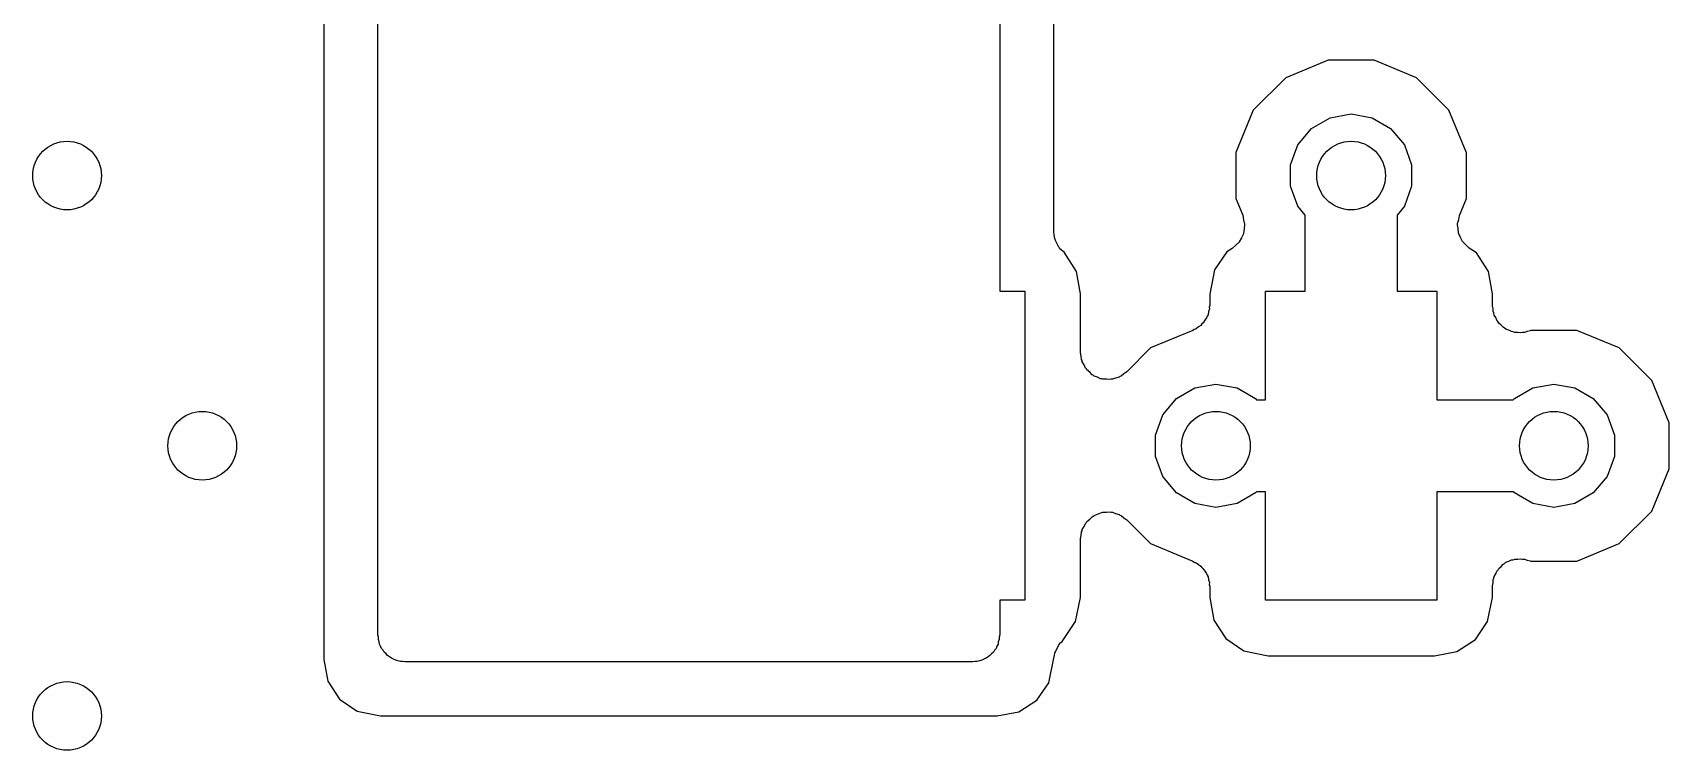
# Model space of a CAD drawing. Extents: x 85 to 210, y -138 to -65.
# Drawn here: x 166.12 to 172.18, y -98.13 to -95.47 of the extents above; entities that cross this region are included whole.
import ezdxf

# ---------------------------------------------------------------- set-up
doc = ezdxf.new("R2010")
doc.units = 0
doc.header["$MEASUREMENT"] = 0
doc.layers.add('BLACK', color=7, linetype='CONTINUOUS')

msp = doc.modelspace()

# ---------------------------------------------------------------- linework, layer by layer
at = {"layer": 'Black'}
for p, q in [((167.2, -94.2), (167.2, -97.7907)), ((169.9, -96.2065), (169.9, -94.2)), ((167.4, -97.7), (167.4, -94.3)), ((169.7, -94.3), (169.7, -96.4285)), ((170.915, -95.5729), (170.758, -95.6378)), ((171.085, -95.5731), (170.915, -95.5729)), ((171.242, -95.6382), (171.085, -95.5731)), ((170.758, -95.6378), (170.638, -95.7578)), ((171.362, -95.7584), (171.242, -95.6382)), ((170.638, -95.7578), (170.573, -95.9147)), ((170.922, -95.7859), (171, -95.7721)), ((171, -95.7721), (171.078, -95.7859)), ((171.427, -95.9154), (171.362, -95.7584)), ((170.803, -95.8861), (170.854, -95.8254)), ((170.854, -95.8254), (170.922, -95.7859)), ((171.078, -95.7859), (171.146, -95.8254)), ((171.146, -95.8254), (171.197, -95.8861)), ((170.776, -95.9604), (170.803, -95.8861)), ((171.197, -95.8861), (171.224, -95.9604)), ((170.573, -95.9147), (170.573, -96.0846)), ((171.427, -96.0853), (171.427, -95.9154)), ((170.776, -96.0396), (170.776, -95.9604)), ((171.224, -95.9604), (171.224, -96.0396)), ((170.803, -96.1139), (170.776, -96.0396)), ((171.224, -96.0396), (171.197, -96.1139)), ((170.573, -96.0846), (170.599, -96.1472)), ((170.83, -96.1465), (170.803, -96.1139)), ((171.197, -96.1139), (171.17, -96.1465)), ((171.401, -96.1473), (171.427, -96.0853)), ((170.599, -96.1472), (170.602, -96.1635)), ((170.602, -96.1635), (170.606, -96.1805)), ((170.604, -96.1978), (170.602, -96.215)), ((170.606, -96.1811), (170.604, -96.1978)), ((170.606, -96.1805), (170.606, -96.1808)), ((170.606, -96.1808), (170.606, -96.1811)), ((170.83, -96.4285), (170.83, -96.1465)), ((171.17, -96.1465), (171.17, -96.4285)), ((171.394, -96.1781), (171.398, -96.1628)), ((171.394, -96.1797), (171.394, -96.1781)), ((171.394, -96.1812), (171.394, -96.1797)), ((171.396, -96.1969), (171.394, -96.1812)), ((171.397, -96.2127), (171.396, -96.1969)), ((171.398, -96.1628), (171.401, -96.1473)), ((169.902, -96.2199), (169.9, -96.2065)), ((169.904, -96.2335), (169.902, -96.2199)), ((169.905, -96.2369), (169.904, -96.2335)), ((169.906, -96.2407), (169.905, -96.2369)), ((169.913, -96.2525), (169.906, -96.2407)), ((169.919, -96.2648), (169.913, -96.2525)), ((170.573, -96.2579), (170.56, -96.2694)), ((170.586, -96.2463), (170.573, -96.2579)), ((170.594, -96.2307), (170.586, -96.2459)), ((170.586, -96.2459), (170.586, -96.246)), ((170.586, -96.246), (170.586, -96.2463)), ((170.602, -96.2155), (170.594, -96.2307)), ((170.602, -96.215), (170.602, -96.2152)), ((170.602, -96.2152), (170.602, -96.2155)), ((171.398, -96.2141), (171.397, -96.2127)), ((171.398, -96.2157), (171.398, -96.2141)), ((171.405, -96.2297), (171.398, -96.2157)), ((171.412, -96.244), (171.405, -96.2297)), ((171.413, -96.2451), (171.412, -96.244)), ((171.414, -96.2465), (171.413, -96.2451)), ((171.426, -96.2572), (171.414, -96.2465)), ((171.437, -96.2683), (171.426, -96.2572)), ((169.921, -96.2675), (169.919, -96.2648)), ((169.923, -96.2708), (169.921, -96.2675)), ((169.934, -96.2795), (169.923, -96.2708)), ((169.938, -96.2832), (169.934, -96.2795)), ((169.984, -96.355), (169.938, -96.2832)), ((170.54, -96.2824), (170.495, -96.3492)), ((170.56, -96.2694), (170.54, -96.2824)), ((171.464, -96.2864), (171.437, -96.2683)), ((171.508, -96.355), (171.464, -96.2864)), ((169.999, -96.4378), (169.984, -96.355)), ((170.495, -96.3492), (170.477, -96.4385)), ((171.523, -96.4378), (171.508, -96.355)), ((169.7, -96.4285), (169.793, -96.4285)), ((169.793, -96.4285), (169.793, -97.5715)), ((169.999, -96.6553), (169.999, -96.4378)), ((170.477, -96.4385), (170.477, -96.4808)), ((170.683, -96.83), (170.683, -96.4285)), ((170.683, -96.4285), (170.83, -96.4285)), ((171.17, -96.4285), (171.317, -96.4285)), ((171.317, -96.4285), (171.317, -96.83)), ((171.523, -96.4821), (171.523, -96.4378)), ((170.476, -96.4939), (170.472, -96.5043)), ((170.477, -96.4808), (170.475, -96.4873)), ((170.475, -96.4873), (170.476, -96.4939)), ((171.525, -96.4928), (171.523, -96.4821)), ((171.526, -96.5037), (171.525, -96.4928)), ((170.435, -96.5604), (170.427, -96.5674)), ((170.444, -96.5545), (170.435, -96.5604)), ((170.448, -96.5493), (170.444, -96.5545)), ((170.453, -96.545), (170.448, -96.5493)), ((170.459, -96.5356), (170.453, -96.545)), ((170.465, -96.527), (170.459, -96.5356)), ((170.467, -96.5207), (170.465, -96.527)), ((170.471, -96.515), (170.467, -96.5207)), ((170.472, -96.5043), (170.471, -96.515)), ((171.528, -96.5098), (171.526, -96.5037)), ((171.529, -96.5163), (171.528, -96.5098)), ((171.535, -96.5257), (171.529, -96.5163)), ((171.539, -96.5358), (171.535, -96.5257)), ((171.543, -96.5406), (171.539, -96.5358)), ((171.547, -96.5464), (171.543, -96.5406)), ((171.555, -96.5534), (171.547, -96.5464)), ((171.562, -96.5614), (171.555, -96.5534)), ((170.415, -96.5732), (170.258, -96.6378)), ((170.42, -96.5696), (170.415, -96.5732)), ((170.427, -96.5674), (170.42, -96.5696)), ((171.568, -96.5644), (171.562, -96.5614)), ((171.573, -96.5687), (171.568, -96.5644)), ((171.584, -96.5724), (171.573, -96.5687)), ((171.593, -96.5774), (171.584, -96.5724)), ((171.6, -96.5783), (171.593, -96.5774)), ((171.606, -96.5806), (171.6, -96.5783)), ((171.617, -96.5806), (171.606, -96.5806)), ((171.628, -96.582), (171.617, -96.5806)), ((171.634, -96.5806), (171.628, -96.582)), ((171.641, -96.5806), (171.634, -96.5806)), ((171.651, -96.5769), (171.641, -96.5806)), ((171.662, -96.5745), (171.651, -96.5769)), ((171.665, -96.5729), (171.662, -96.5745)), ((171.835, -96.5731), (171.665, -96.5729)), ((171.992, -96.6382), (171.835, -96.5731)), ((170.002, -96.6681), (169.999, -96.6553)), ((170.003, -96.6811), (170.002, -96.6681)), ((170.005, -96.6851), (170.003, -96.6811)), ((170.258, -96.6378), (170.17, -96.7261)), ((172.112, -96.7584), (171.992, -96.6382)), ((170.005, -96.6895), (170.005, -96.6851)), ((170.012, -96.7008), (170.005, -96.6895)), ((170.017, -96.7126), (170.012, -96.7008)), ((170.021, -96.7157), (170.017, -96.7126)), ((170.023, -96.7196), (170.021, -96.7157)), ((170.033, -96.7279), (170.023, -96.7196)), ((170.042, -96.7371), (170.033, -96.7279)), ((170.046, -96.739), (170.042, -96.7371)), ((170.049, -96.7419), (170.046, -96.739)), ((170.062, -96.7463), (170.049, -96.7419)), ((170.149, -96.7419), (170.145, -96.7434)), ((170.159, -96.7335), (170.149, -96.7419)), ((170.17, -96.7261), (170.159, -96.7335)), ((170.073, -96.7519), (170.062, -96.7463)), ((170.078, -96.7522), (170.073, -96.7519)), ((170.082, -96.7538), (170.078, -96.7522)), ((170.095, -96.7538), (170.082, -96.7538)), ((170.108, -96.7549), (170.095, -96.7538)), ((170.112, -96.7538), (170.108, -96.7549)), ((170.117, -96.7538), (170.112, -96.7538)), ((170.129, -96.7493), (170.117, -96.7538)), ((170.142, -96.7459), (170.129, -96.7493)), ((170.145, -96.7434), (170.142, -96.7459)), ((170.354, -96.8254), (170.422, -96.7859)), ((170.422, -96.7859), (170.5, -96.7721)), ((170.5, -96.7721), (170.578, -96.7859)), ((170.578, -96.7859), (170.646, -96.8254)), ((171.604, -96.8254), (171.672, -96.7859)), ((171.672, -96.7859), (171.75, -96.7721)), ((171.75, -96.7721), (171.828, -96.7859)), ((171.828, -96.7859), (171.896, -96.8254)), ((172.177, -96.9154), (172.112, -96.7584)), ((170.303, -96.8861), (170.354, -96.8254)), ((170.646, -96.8254), (170.65, -96.83)), ((170.65, -96.83), (170.683, -96.83)), ((171.317, -96.83), (171.6, -96.83)), ((171.6, -96.83), (171.604, -96.8254)), ((171.896, -96.8254), (171.947, -96.8861)), ((170.276, -96.9604), (170.303, -96.8861)), ((171.947, -96.8861), (171.974, -96.9604)), ((172.177, -97.0853), (172.177, -96.9154)), ((170.276, -97.0396), (170.276, -96.9604)), ((171.974, -96.9604), (171.974, -97.0396)), ((170.303, -97.1139), (170.276, -97.0396)), ((171.974, -97.0396), (171.947, -97.1139)), ((172.112, -97.2422), (172.177, -97.0853)), ((170.354, -97.1746), (170.303, -97.1139)), ((171.947, -97.1139), (171.896, -97.1746)), ((170.422, -97.2141), (170.354, -97.1746)), ((170.5, -97.2279), (170.422, -97.2141)), ((170.578, -97.2141), (170.5, -97.2279)), ((170.646, -97.1746), (170.578, -97.2141)), ((170.65, -97.17), (170.646, -97.1746)), ((170.683, -97.17), (170.65, -97.17)), ((170.683, -97.5715), (170.683, -97.17)), ((171.6, -97.17), (171.317, -97.17)), ((171.317, -97.17), (171.317, -97.5715)), ((171.604, -97.1746), (171.6, -97.17)), ((171.672, -97.2141), (171.604, -97.1746)), ((171.75, -97.2279), (171.672, -97.2141)), ((171.828, -97.2141), (171.75, -97.2279)), ((171.896, -97.1746), (171.828, -97.2141)), ((170.012, -97.2991), (170.018, -97.2872)), ((170.018, -97.2872), (170.021, -97.2841)), ((170.021, -97.2841), (170.023, -97.2803)), ((170.023, -97.2803), (170.033, -97.2719)), ((170.033, -97.2719), (170.042, -97.2627)), ((170.042, -97.2627), (170.046, -97.2608)), ((170.046, -97.2608), (170.049, -97.258)), ((170.049, -97.258), (170.062, -97.2535)), ((170.062, -97.2535), (170.074, -97.248)), ((170.074, -97.248), (170.078, -97.2476)), ((170.078, -97.2476), (170.082, -97.2461)), ((170.082, -97.2461), (170.095, -97.2461)), ((170.095, -97.2461), (170.108, -97.245)), ((170.108, -97.245), (170.112, -97.2461)), ((170.112, -97.2461), (170.117, -97.2461)), ((170.117, -97.2461), (170.129, -97.2506)), ((170.129, -97.2506), (170.142, -97.254)), ((170.142, -97.254), (170.145, -97.2565)), ((170.145, -97.2565), (170.149, -97.258)), ((170.149, -97.258), (170.159, -97.2664)), ((170.159, -97.2664), (170.17, -97.274)), ((170.17, -97.274), (170.258, -97.3618)), ((171.992, -97.3622), (172.112, -97.2422)), ((169.999, -97.3446), (170.002, -97.3317)), ((169.999, -97.5615), (169.999, -97.3446)), ((170.002, -97.3317), (170.003, -97.3187)), ((170.003, -97.3187), (170.005, -97.3147)), ((170.005, -97.3104), (170.012, -97.2991)), ((170.005, -97.3147), (170.005, -97.3104)), ((170.258, -97.3618), (170.415, -97.427)), ((171.835, -97.4271), (171.992, -97.3622)), ((170.415, -97.427), (170.42, -97.4306)), ((170.42, -97.4306), (170.427, -97.4328)), ((170.427, -97.4328), (170.435, -97.4398)), ((170.435, -97.4398), (170.444, -97.4457)), ((170.444, -97.4457), (170.448, -97.4509)), ((170.448, -97.4509), (170.453, -97.4551)), ((170.453, -97.4551), (170.459, -97.4646)), ((170.459, -97.4646), (170.465, -97.4733)), ((171.535, -97.4744), (171.539, -97.4642)), ((171.539, -97.4642), (171.544, -97.4594)), ((171.544, -97.4594), (171.547, -97.4538)), ((171.547, -97.4538), (171.555, -97.4467)), ((171.555, -97.4467), (171.563, -97.4387)), ((171.563, -97.4387), (171.568, -97.4356)), ((171.568, -97.4356), (171.573, -97.4314)), ((171.573, -97.4314), (171.584, -97.4277)), ((171.584, -97.4277), (171.593, -97.4227)), ((171.593, -97.4227), (171.6, -97.4218)), ((171.6, -97.4218), (171.606, -97.4196)), ((171.606, -97.4196), (171.617, -97.4196)), ((171.617, -97.4196), (171.628, -97.4181)), ((171.628, -97.4181), (171.634, -97.4196)), ((171.634, -97.4196), (171.641, -97.4196)), ((171.641, -97.4196), (171.651, -97.4233)), ((171.651, -97.4233), (171.662, -97.4257)), ((171.662, -97.4257), (171.665, -97.4269)), ((171.665, -97.4269), (171.835, -97.4271)), ((170.465, -97.4733), (170.467, -97.4795)), ((170.467, -97.4795), (170.471, -97.4852)), ((170.471, -97.4852), (170.472, -97.496)), ((170.472, -97.496), (170.476, -97.5064)), ((170.476, -97.5064), (170.475, -97.513)), ((170.475, -97.513), (170.477, -97.5194)), ((170.477, -97.5194), (170.477, -97.5622)), ((171.523, -97.5181), (171.525, -97.5073)), ((171.523, -97.5615), (171.523, -97.5181)), ((171.525, -97.5073), (171.526, -97.4963)), ((171.526, -97.4963), (171.528, -97.4903)), ((171.528, -97.4903), (171.529, -97.4838)), ((171.529, -97.4838), (171.535, -97.4744)), ((169.793, -97.5715), (169.7, -97.5715)), ((169.7, -97.5715), (169.7, -97.7)), ((169.981, -97.6508), (169.999, -97.5615)), ((170.477, -97.5622), (170.492, -97.645)), ((171.317, -97.5715), (170.683, -97.5715)), ((171.505, -97.6508), (171.523, -97.5615)), ((169.931, -97.7245), (169.981, -97.6508)), ((170.492, -97.645), (170.536, -97.7136)), ((171.46, -97.7176), (171.505, -97.6508)), ((167.402, -97.7086), (167.4, -97.7)), ((167.402, -97.7174), (167.402, -97.7086)), ((169.7, -97.7), (169.698, -97.7086)), ((169.698, -97.7086), (169.698, -97.7174)), ((167.405, -97.7256), (167.402, -97.7174)), ((167.406, -97.7342), (167.405, -97.7256)), ((167.41, -97.7418), (167.406, -97.7342)), ((167.413, -97.75), (167.41, -97.7418)), ((167.419, -97.7567), (167.413, -97.75)), ((167.423, -97.7643), (167.419, -97.7567)), ((167.43, -97.7699), (167.423, -97.7643)), ((167.436, -97.7766), (167.43, -97.7699)), ((169.67, -97.7699), (169.664, -97.7766)), ((169.677, -97.7643), (169.67, -97.7699)), ((169.681, -97.7567), (169.677, -97.7643)), ((169.687, -97.75), (169.681, -97.7567)), ((169.69, -97.7418), (169.687, -97.75)), ((169.694, -97.7342), (169.69, -97.7418)), ((169.695, -97.7256), (169.694, -97.7342)), ((169.698, -97.7174), (169.695, -97.7256)), ((169.903, -97.7777), (169.904, -97.7655)), ((169.904, -97.7655), (169.906, -97.7633)), ((169.906, -97.7609), (169.914, -97.7479)), ((169.906, -97.7633), (169.906, -97.7609)), ((169.914, -97.7479), (169.92, -97.7346)), ((169.92, -97.7346), (169.922, -97.7329)), ((169.922, -97.7329), (169.923, -97.7308)), ((169.923, -97.7308), (169.931, -97.7245)), ((170.536, -97.7136), (170.603, -97.7593)), ((170.603, -97.7593), (170.693, -97.7774)), ((171.308, -97.7774), (171.391, -97.7618)), ((171.391, -97.7618), (171.46, -97.7176)), ((167.2, -97.7907), (167.215, -97.8713)), ((167.443, -97.781), (167.436, -97.7766)), ((167.45, -97.7866), (167.443, -97.781)), ((167.458, -97.7896), (167.45, -97.7866)), ((167.466, -97.794), (167.458, -97.7896)), ((167.474, -97.7955), (167.466, -97.794)), ((167.483, -97.7985), (167.474, -97.7955)), ((167.491, -97.7985), (167.483, -97.7985)), ((167.5, -97.8), (167.491, -97.7985)), ((169.6, -97.8), (167.5, -97.8)), ((169.609, -97.7985), (169.6, -97.8)), ((169.617, -97.7985), (169.609, -97.7985)), ((169.626, -97.7955), (169.617, -97.7985)), ((169.634, -97.794), (169.626, -97.7955)), ((169.642, -97.7896), (169.634, -97.794)), ((169.65, -97.7866), (169.642, -97.7896)), ((169.657, -97.781), (169.65, -97.7866)), ((169.664, -97.7766), (169.657, -97.781)), ((169.882, -97.877), (169.902, -97.7802)), ((169.902, -97.7802), (169.903, -97.7777)), ((170.693, -97.7774), (171.308, -97.7774)), ((167.215, -97.8713), (167.258, -97.938)), ((169.838, -97.9419), (169.882, -97.877)), ((167.258, -97.938), (167.323, -97.9824)), ((169.771, -97.9848), (169.838, -97.9419)), ((167.323, -97.9824), (167.41, -98)), ((167.41, -98), (169.691, -98)), ((169.691, -98), (169.771, -97.9848))]:
    msp.add_line(p, q, dxfattribs=at)
for centre in [(166.25, -96), (171, -96), (166.75, -97), (170.5, -97), (171.75, -97), (166.25, -98)]:
    msp.add_circle(centre, 0.127, dxfattribs=at)

doc.saveas('drawing.dxf')
